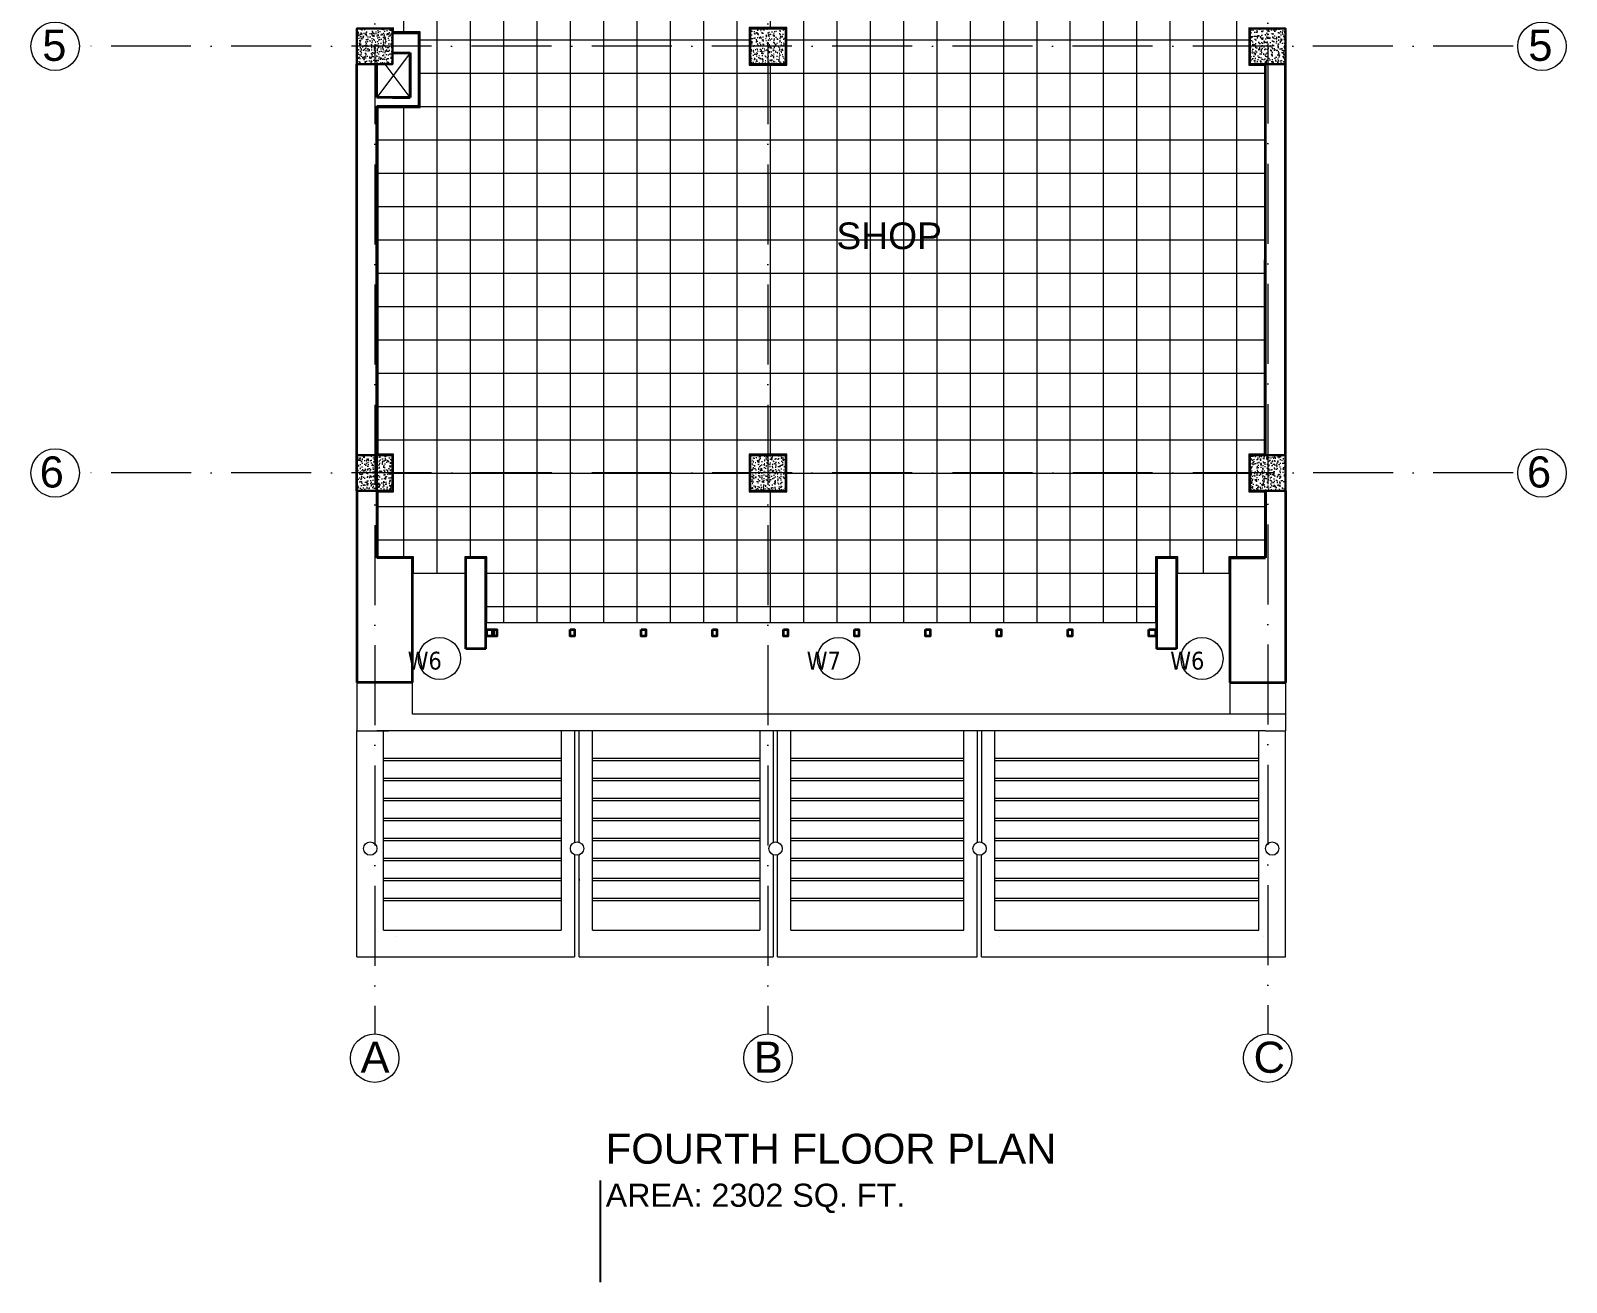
# Model space of a CAD drawing. Header units: inches. Extents: x 10755 to 33653, y -10992 to 10708.
# Drawn here: x 29119 to 29810, y -1524 to -961 of the extents above; entities that cross this region are included whole.
import ezdxf

# ---------------------------------------------------------------- set-up
doc = ezdxf.new("R2010")
doc.units = ezdxf.units.IN
doc.header["$MEASUREMENT"] = 0
doc.linetypes.add('ACAD_ISO10W100', pattern=[18, 12, -3, 0, -3])
for name, color, linetype, lineweight in [('centerline', 9, 'ACAD_ISO10W100', 5), ('col', 1, 'Continuous', 30), ('DIMINSION', 5, 'Continuous', 15), ('elevation1', 230, 'Continuous', 13), ('hatch 2', 8, 'Continuous', 13), ('hatch room', 33, 'Continuous', 9), ('hatch- rcc', 252, 'Continuous', 5), ('PLASTER', 50, 'Continuous', 9), ('STAIRCASE', 143, 'Continuous', 15), ('title text 1', 113, 'Continuous', 25), ('wall', 1, 'Continuous', 35)]:
    doc.layers.add(name, color=color, linetype=linetype, lineweight=lineweight)
doc.layers.add('T-TEXT', color=230, linetype='Continuous')
doc.layers.get('DIMINSION').off()
doc.styles.add('Prajwal', font='stylu.ttf', dxfattribs={"height": 9})
doc.styles.add('suren', font='times.ttf', dxfattribs={"height": 4})

# ---------------------------------------------------------------- blocks, each defined once
blk = doc.blocks.new('EWEWRTT')
at = {"layer": 'centerline', "ltscale": 3}
for p, q in [((176317.85, -3623.75), (176317.85, -4988.85)), ((176494.85, -3623.75), (176494.85, -4988.85)), ((176719.8, -3623.43), (176719.8, -4988.85)), ((176830.31, -3753.4), (176184.96, -3753.4)), ((176830.31, -3903.4), (176184.95, -3903.4)), ((176830.19, -4119.4), (176184.84, -4119.4)), ((176830.31, -4304.4), (176184.95, -4304.4)), ((176830.26, -4544.4), (176184.91, -4544.4)), ((176830.31, -4736.4), (176184.95, -4736.4))]:
    blk.add_line(p, q, dxfattribs=at)
at = {"layer": 'centerline', "linetype": 'Continuous'}
for centre in [(176317.85, -3612.52), (176494.85, -3612.52), (176719.8, -3612.52), (176174.04, -3753.4), (176843.28, -3753.4), (176174.04, -3903.4), (176843.28, -3903.4), (176173.93, -4119.4), (176843.16, -4119.4), (176174.04, -4304.4), (176843.28, -4304.4), (176174, -4544.4), (176843.23, -4544.4), (176174.04, -4736.4), (176843.28, -4736.4), (176317.85, -4999.76), (176494.85, -4999.76), (176719.8, -4999.76)]:
    blk.add_circle(centre, 10.91, dxfattribs=at)
at = {"layer": 'T-TEXT', "ltscale": 100, "char_height": 14, "width": 12.944, "style": 'suren'}
for s, insert, attachment_point in [('{\\fArial|b0|i0|c0|p34;A}', (176311.49, -3605.08), 1), ('{\\fArial|b0|i0|c0|p34;B}', (176488.49, -3605.08), 1), ('{\\fArial|b0|i0|c0|p34;C}', (176713.44, -3605.08), 1), ('{\\fArial|b0|i0|c0|p34;1}', (176175.53, -3745.96), 3), ('{\\fArial|b0|i0|c0|p34;1}', (176843.84, -3745.96), 3), ('{\\fArial|b0|i0|c0|p34;2}', (176175.53, -3895.96), 3), ('{\\fArial|b0|i0|c0|p34;2}', (176847.37, -3895.96), 3), ('{\\fArial|b0|i0|c0|p34;3}', (176178.97, -4111.96), 3), ('{\\fArial|b0|i0|c0|p34;3}', (176847.57, -4111.96), 3), ('{\\fArial|b0|i0|c0|p34;4}', (176179.29, -4296.96), 3), ('{\\fArial|b0|i0|c0|p34;4}', (176847.05, -4296.96), 3), ('{\\fArial|b0|i0|c0|p34;5}', (176179.1, -4536.96), 3), ('{\\fArial|b0|i0|c0|p34;5}', (176847.97, -4536.96), 3), ('{\\fArial|b0|i0|c0|p34;6}', (176177.94, -4728.96), 3), ('{\\fArial|b0|i0|c0|p34;6}', (176847.37, -4728.96), 3), ('{\\fArial|b0|i0|c0|p34;A}', (176311.49, -4992.32), 1), ('{\\fArial|b0|i0|c0|p34;B}', (176488.49, -4992.32), 1), ('{\\fArial|b0|i0|c0|p34;C}', (176713.44, -4992.32), 1)]:
    blk.add_mtext(s, dxfattribs=dict(at, insert=insert, attachment_point=attachment_point))
blk = doc.blocks.new('ETERWEWE')
at = {"layer": 'hatch- rcc', "linetype": 'Continuous', "ltscale": 30}
h = blk.add_hatch(dxfattribs=at)
h.set_pattern_fill('AR-CONC', color=256, scale=0.5, style=0)
h.set_pattern_definition([(50, (0, 0), (3.586300913, -0.313760675), [0.375, -4.125]), (355, (0, 0), (-0.69375667, 3.76096067), [0.3, -3.3]), (100.4514445, (0.299, -0.026), (2.89254423, 3.447199955), [0.31870096, -3.50571056]), (46.1842, (0, 1), (5.33620665, -0.8275964), [0.5625, -6.1875]), (96.6356355, (0.4447, 0.931), (4.67330973, 4.870593), [0.47805171, -5.2585688]), (351.184164, (0, 1), (4.67330973, 4.870593), [0.45, -4.95]), (21, (0.5, 0.75), (2.98453526, -2.013094453), [0.375, -4.125]), (326, (0.5, 0.75), (1.21657666, 3.625750225), [0.3, -3.3]), (71.4514447, (0.7487, 0.5822), (4.20111188, 1.612655764), [0.31870095, -3.50571056]), (37.5, (0, 0), (0.060799277, 1.664469269), [0, -3.26, 0, -3.35, 0, -3.3125]), (7.5, (0, 0), (1.315347687, 1.97205856), [0, -1.91, 0, -3.185, 0, -1.2625]), (327.5, (-1.115, 0), (2.669112181, -0.112774359), [0, -1.25, 0, -3.9, 0, -5.175]), (317.5, (-1.615, 0), (2.915930847, 0.50052491), [0, -1.625, 0, -2.59, 0, -3.675])])
h.paths.add_polyline_path([(159423.23, -3794.58), (159439.23, -3794.58), (159439.23, -3778.58), (159423.23, -3778.58)])
at = {"layer": 'col', "linetype": 'Continuous', "ltscale": 30}
blk.add_lwpolyline([(159423.23, -3794.58), (159423.23, -3778.58), (159439.23, -3778.58), (159439.23, -3794.58), (159423.23, -3794.58)], dxfattribs=at)
blk = doc.blocks.new('wewerrr')
at = {"layer": 'DIMINSION', "linetype": 'Continuous'}
for p in [(16886.62, 33.19), (16886.62, 33.19), (17063.62, 33.19), (17063.62, 33.19), (17288.57, 33.19), (17288.57, 33.19), (16886.62, -116.81), (16886.62, -116.81), (17063.62, -116.81), (17063.62, -116.81), (17288.57, -116.81), (17288.57, -116.81), (16886.62, -332.81), (16886.62, -332.81), (17063.62, -332.81), (17063.62, -332.81), (17288.57, -332.81), (17288.57, -332.81), (16886.62, -517.81), (16886.62, -517.81), (17063.62, -517.81), (17063.62, -517.81), (17288.49, -517.81), (17288.49, -517.81), (16886.62, -757.81), (16886.62, -757.81), (17063.62, -757.81), (17063.62, -757.81), (17288.57, -757.81), (17288.57, -757.81), (16886.62, -949.81), (16886.62, -949.81), (17063.62, -949.81), (17063.62, -949.81), (17288.57, -949.81), (17288.57, -949.81)]:
    blk.add_blockref('ETERWEWE', p, dxfattribs=at)
blk = doc.blocks.new('HGFHH')
at = {"layer": 'hatch 2', "ltscale": 30}
for centre in [(178848.14, -4798.29), (179027.75, -4798.29), (179191.38, -4798.29)]:
    blk.add_circle(centre, 9.47, dxfattribs=at)
at = {"layer": 'title text 1', "char_height": 8, "width": 6.48014975013211e-13, "attachment_point": 1, "rotation": 359.95632, "style": 'Prajwal'}
for s, insert in [('\\pi-6.436;{\\fTahoma|b0|i0|c0|p34;W6}', (178840.29, -4795.26)), ('\\pi-6.436;{\\fTahoma|b0|i0|c0|p34;W7}', (179019.89, -4795.26)), ('\\pi-6.436;{\\fTahoma|b0|i0|c0|p34;W6}', (179183.52, -4795.26))]:
    blk.add_mtext(s, dxfattribs=dict(at, insert=insert))
blk = doc.blocks.new('WEEWET')
at = {"layer": 'wall', "linetype": 'Continuous', "ltscale": 30}
for points in [[(178869.49, -4781.64), (178872.47, -4781.64), (178872.47, -4784.66), (178869.49, -4784.66)], [(178906.96, -4781.64), (178908.96, -4781.64), (178908.96, -4784.66), (178906.96, -4784.66)], [(178938.96, -4781.64), (178940.96, -4781.64), (178940.96, -4784.66), (178938.96, -4784.66)], [(178970.96, -4781.64), (178972.96, -4781.64), (178972.96, -4784.66), (178970.96, -4784.66)], [(179002.96, -4781.64), (179004.96, -4781.64), (179004.96, -4784.66), (179002.96, -4784.66)], [(179034.96, -4781.63), (179036.96, -4781.63), (179036.96, -4784.65), (179034.96, -4784.65)], [(179066.96, -4781.64), (179068.96, -4781.64), (179068.96, -4784.66), (179066.96, -4784.66)], [(179098.96, -4781.64), (179100.96, -4781.64), (179100.96, -4784.66), (179098.96, -4784.66)], [(179130.96, -4781.64), (179132.96, -4781.64), (179132.96, -4784.66), (179130.96, -4784.66)], [(179167.46, -4781.64), (179170.44, -4781.64), (179170.44, -4784.66), (179167.46, -4784.66)]]:
    blk.add_lwpolyline(points, close=True, dxfattribs=at)

msp = doc.modelspace()

# ---------------------------------------------------------------- hatches: boundary and pattern name
at = {"layer": 'hatch room'}
h = msp.add_hatch(dxfattribs=at)
h.set_pattern_fill('ANSI37', color=256, scale=120, angle=45, style=0)
h.set_pattern_definition([(90, (12291.465, -12125.23), (-15, 3e-15), []), (180, (12291.465, -12125.23), (-3e-15, -15), [])])
h.paths.add_polyline_path([(29479.25, -459.741), (29348.823, -459.741), (29348.823, -734.593), (29441.869, -734.718), (29441.869, -736.593), (29458.869, -736.593), (29458.869, -734.593), (29479.25, -734.593), (29479.25, -724.593), (29458.869, -724.593), (29458.869, -719.593), (29444.369, -719.593), (29444.369, -551.602), (29458.869, -551.595), (29458.869, -469.741), (29479.25, -469.741)], flags=16)
h.paths.add_polyline_path([(29458.869, -551.595), (29444.369, -551.602), (29444.369, -719.593), (29458.869, -719.593), (29458.869, -724.593), (29479.25, -724.593), (29479.25, -729.595), (29538.25, -729.595), (29538.25, -724.597), (29547.144, -724.597), (29547.144, -663.093), (29559.153, -663.093), (29559.145, -546.093), (29587.729, -546.093), (29587.729, -469.741), (29538.25, -469.741), (29538.25, -464.741), (29479.25, -464.741), (29479.25, -469.741), (29458.869, -469.741)], flags=16)
h.paths.add_polyline_path([(29458.869, -318.593), (29441.869, -318.593), (29441.869, -335.593), (29458.869, -335.593)], flags=16)
h.paths.add_polyline_path([(29458.869, -959.593), (29441.869, -959.593), (29441.869, -976.593), (29458.869, -976.593)], flags=16)
h.paths.add_polyline_path([(29458.869, -1151.593), (29441.869, -1151.593), (29441.869, -1168.593), (29458.869, -1168.593)], flags=16)
edge = h.paths.add_edge_path()
edge.add_line((29281.869, -1168.593), (29281.869, -1151.593))
edge.add_line((29281.869, -1151.593), (29274.869, -1151.593))
edge.add_line((29274.869, -1151.593), (29274.869, -995.593))
edge.add_line((29274.869, -995.593), (29293.869, -995.593))
edge.add_line((29293.869, -995.593), (29293.869, -961.593))
edge.add_line((29293.869, -961.593), (29281.869, -961.593))
edge.add_line((29281.869, -961.593), (29281.869, -959.593))
edge.add_line((29281.869, -959.593), (29274.869, -959.593))
edge.add_line((29274.869, -959.593), (29274.869, -736.593))
edge.add_line((29274.869, -736.593), (29281.869, -736.593))
edge.add_line((29281.869, -736.593), (29281.869, -719.593))
edge.add_line((29281.869, -719.593), (29274.869, -719.593))
edge.add_line((29274.869, -719.593), (29274.869, -551.593))
edge.add_line((29274.869, -551.593), (29281.869, -551.593))
edge.add_line((29281.869, -551.593), (29281.869, -534.593))
edge.add_line((29281.869, -534.593), (29274.869, -534.593))
edge.add_line((29274.869, -534.593), (29274.869, -335.593))
edge.add_line((29274.869, -335.593), (29281.869, -335.593))
edge.add_line((29281.869, -335.593), (29281.869, -318.593))
edge.add_line((29281.869, -318.593), (29274.869, -318.593))
edge.add_line((29274.869, -318.593), (29274.869, -185.593))
edge.add_line((29274.869, -185.593), (29281.871, -185.593))
edge.add_line((29281.871, -185.593), (29281.871, -175.593))
edge.add_line((29281.871, -175.593), (29293.869, -175.593))
edge.add_line((29293.869, -175.593), (29293.869, -148.593))
edge.add_line((29293.869, -148.593), (29274.869, -148.593))
edge.add_line((29274.869, -148.593), (29274.869, -118.593))
edge.add_line((29274.869, -118.593), (29446.869, -118.593))
edge.add_line((29446.869, -118.593), (29446.869, -168.593))
edge.add_line((29446.869, -168.593), (29441.871, -168.593))
edge.add_line((29441.871, -168.593), (29441.871, -185.593))
edge.add_line((29441.871, -185.593), (29458.871, -185.593))
edge.add_line((29458.871, -185.593), (29458.871, -178.593))
edge.add_line((29458.871, -178.593), (29666.816, -178.593))
edge.add_line((29666.816, -178.593), (29666.818, -185.593))
edge.add_line((29666.818, -185.593), (29673.796, -185.593))
edge.add_line((29673.796, -185.593), (29673.812, -318.593))
edge.add_line((29673.812, -318.593), (29666.816, -318.593))
edge.add_line((29666.816, -318.593), (29666.816, -335.593))
edge.add_line((29666.816, -335.593), (29673.822, -335.598))
edge.add_line((29673.822, -335.598), (29673.729, -459.741))
edge.add_line((29673.729, -459.741), (29538.25, -459.741))
edge.add_line((29538.25, -459.741), (29538.25, -469.741))
edge.add_line((29538.25, -469.741), (29587.729, -469.741))
edge.add_line((29587.729, -469.741), (29587.729, -546.093))
edge.add_line((29587.729, -546.093), (29559.145, -546.093))
edge.add_line((29559.145, -546.093), (29559.153, -663.093))
edge.add_line((29559.153, -663.093), (29547.144, -663.093))
edge.add_line((29547.144, -663.093), (29547.144, -724.597))
edge.add_line((29547.144, -724.597), (29538.25, -724.597))
edge.add_line((29538.25, -724.597), (29538.25, -734.597))
edge.add_line((29538.25, -734.597), (29601.918, -734.597))
edge.add_line((29601.918, -734.597), (29601.918, -762.593))
edge.add_line((29601.918, -762.593), (29673.75, -762.593))
edge.add_line((29673.75, -762.593), (29673.816, -959.593))
edge.add_line((29673.816, -959.593), (29666.816, -959.593))
edge.add_line((29666.816, -959.593), (29666.816, -976.593))
edge.add_line((29666.816, -976.593), (29673.814, -976.593))
edge.add_line((29673.814, -976.593), (29673.796, -1151.593))
edge.add_line((29673.796, -1151.593), (29666.816, -1151.593))
edge.add_line((29666.816, -1151.593), (29666.816, -1168.593))
edge.add_line((29666.816, -1168.593), (29673.816, -1168.593))
edge.add_line((29673.816, -1168.593), (29673.816, -1197.834))
edge.add_line((29673.816, -1197.834), (29657.816, -1197.834))
edge.add_line((29657.816, -1197.834), (29657.818, -1205.334))
edge.add_line((29657.818, -1205.334), (29634.818, -1205.334))
edge.add_line((29634.818, -1205.334), (29634.816, -1197.834))
edge.add_line((29634.816, -1197.834), (29624.816, -1197.834))
edge.add_line((29624.816, -1197.834), (29624.816, -1227.542))
edge.add_line((29624.816, -1227.542), (29323.869, -1227.542))
edge.add_line((29323.869, -1227.542), (29323.88, -1197.834))
edge.add_line((29323.88, -1197.834), (29313.88, -1197.834))
edge.add_line((29313.88, -1197.834), (29313.869, -1205.334))
edge.add_line((29313.869, -1205.334), (29290.869, -1205.334))
edge.add_line((29290.869, -1205.334), (29290.869, -1197.834))
edge.add_line((29290.869, -1197.834), (29274.871, -1197.834))
edge.add_line((29274.871, -1197.834), (29274.871, -1168.593))
edge.add_line((29274.871, -1168.593), (29281.871, -1168.593))

# ---------------------------------------------------------------- linework, layer by layer
for p, q in [((29282.774, -1368.843), (29282.774, -1368.879)), ((29673.239, -1368.843), (29673.239, -1368.879))]:
    msp.add_line(p, q)
at = {"layer": 'Defpoints'}
for points in [[(29272.369, -960.093), (29281.369, -960.093), (29281.369, -976.093), (29272.369, -976.093)], [(29272.369, -1168.093), (29281.369, -1168.093), (29281.369, -1152.093), (29272.369, -1152.093)]]:
    msp.add_lwpolyline(points, dxfattribs=at)
at = {"layer": 'elevation1'}
for p, q in [((29265.369, -1377.878), (29265.369, -1276.093)), ((29277.369, -1365.878), (29277.369, -1276.093)), ((29357.358, -1276.093), (29357.358, -1365.878)), ((29363.358, -1276.093), (29363.358, -1326.312)), ((29365.358, -1326.255), (29365.358, -1276.093)), ((29371.358, -1365.878), (29371.358, -1276.093)), ((29446.721, -1275.9), (29446.721, -1365.878)), ((29452.721, -1275.9), (29452.721, -1326.349)), ((29454.721, -1326.291), (29454.721, -1275.912)), ((29460.721, -1365.878), (29460.721, -1275.912)), ((29538.543, -1365.878), (29538.543, -1276.093)), ((29544.543, -1276.093), (29544.543, -1326.349)), ((29546.543, -1276.093), (29546.543, -1326.291)), ((29552.543, -1365.878), (29552.543, -1276.093)), ((29671.316, -1365.878), (29671.316, -1276.093)), ((29683.316, -1377.878), (29683.316, -1276.093)), ((29357.358, -1288.615), (29277.369, -1288.615)), ((29357.358, -1289.61), (29277.369, -1289.61)), ((29446.721, -1288.615), (29371.358, -1288.615)), ((29446.721, -1289.61), (29371.358, -1289.61)), ((29538.543, -1288.615), (29460.721, -1288.615)), ((29538.543, -1289.61), (29460.721, -1289.61)), ((29671.316, -1288.615), (29552.543, -1288.615)), ((29671.316, -1289.61), (29552.543, -1289.61)), ((29357.358, -1297.614), (29277.369, -1297.614)), ((29357.358, -1298.61), (29277.369, -1298.61)), ((29446.721, -1297.614), (29371.358, -1297.614)), ((29446.721, -1298.61), (29371.358, -1298.61)), ((29538.543, -1297.614), (29460.721, -1297.614)), ((29538.543, -1298.61), (29460.721, -1298.61)), ((29671.316, -1297.614), (29552.543, -1297.614)), ((29671.316, -1298.61), (29552.543, -1298.61)), ((29357.358, -1306.614), (29277.369, -1306.614)), ((29357.358, -1307.609), (29277.369, -1307.609)), ((29446.721, -1306.614), (29371.358, -1306.614)), ((29446.721, -1307.609), (29371.358, -1307.609)), ((29538.543, -1306.614), (29460.721, -1306.614)), ((29538.543, -1307.609), (29460.721, -1307.609)), ((29671.316, -1306.614), (29552.543, -1306.614)), ((29671.316, -1307.609), (29552.543, -1307.609)), ((29357.358, -1315.614), (29277.369, -1315.614)), ((29357.358, -1316.609), (29277.369, -1316.609)), ((29446.721, -1315.614), (29371.358, -1315.614)), ((29446.721, -1316.609), (29371.358, -1316.609)), ((29538.543, -1315.614), (29460.721, -1315.614)), ((29538.543, -1316.609), (29460.721, -1316.609)), ((29671.316, -1315.614), (29552.543, -1315.614)), ((29671.316, -1316.609), (29552.543, -1316.609)), ((29357.358, -1324.614), (29277.369, -1324.614)), ((29357.358, -1325.609), (29277.369, -1325.609)), ((29446.721, -1324.614), (29371.358, -1324.614)), ((29446.721, -1325.609), (29371.358, -1325.609)), ((29538.543, -1324.614), (29460.721, -1324.614)), ((29538.543, -1325.609), (29460.721, -1325.609)), ((29671.316, -1324.614), (29552.543, -1324.614)), ((29671.316, -1325.609), (29552.543, -1325.609)), ((29357.358, -1333.614), (29277.369, -1333.614)), ((29363.358, -1331.909), (29363.358, -1377.878)), ((29365.358, -1377.878), (29365.358, -1331.967)), ((29446.721, -1333.614), (29371.358, -1333.614)), ((29452.721, -1331.945), (29452.721, -1377.878)), ((29454.721, -1377.878), (29454.721, -1332.003)), ((29538.543, -1333.614), (29460.721, -1333.614)), ((29544.543, -1377.878), (29544.543, -1331.945)), ((29546.543, -1377.878), (29546.543, -1332.003)), ((29671.316, -1333.614), (29552.543, -1333.614)), ((29357.358, -1334.609), (29277.369, -1334.609)), ((29446.721, -1334.609), (29371.358, -1334.609)), ((29538.543, -1334.609), (29460.721, -1334.609)), ((29671.316, -1334.609), (29552.543, -1334.609)), ((29357.358, -1342.614), (29277.369, -1342.614)), ((29357.358, -1343.609), (29277.369, -1343.609)), ((29365.358, -1342.801), (29365.358, -1343.463)), ((29446.721, -1342.614), (29371.358, -1342.614)), ((29446.721, -1343.609), (29371.358, -1343.609)), ((29538.543, -1342.614), (29460.721, -1342.614)), ((29538.543, -1343.609), (29460.721, -1343.609)), ((29671.316, -1342.614), (29552.543, -1342.614)), ((29671.316, -1343.609), (29552.543, -1343.609)), ((29357.358, -1351.613), (29277.369, -1351.613)), ((29357.358, -1352.609), (29277.369, -1352.609)), ((29446.721, -1351.613), (29371.358, -1351.613)), ((29446.721, -1352.609), (29371.358, -1352.609)), ((29538.543, -1351.613), (29460.721, -1351.613)), ((29538.543, -1352.609), (29460.721, -1352.609)), ((29671.316, -1351.613), (29552.543, -1351.613)), ((29671.316, -1352.609), (29552.543, -1352.609)), ((29277.369, -1365.878), (29357.358, -1365.878)), ((29371.358, -1365.878), (29446.721, -1365.878)), ((29460.721, -1365.878), (29538.543, -1365.878)), ((29552.543, -1365.878), (29671.316, -1365.878)), ((29554.543, -1368.843), (29554.543, -1368.879)), ((29265.369, -1377.878), (29363.358, -1377.878)), ((29365.358, -1377.878), (29452.721, -1377.878)), ((29454.721, -1377.878), (29463.539, -1377.878)), ((29463.539, -1377.878), (29544.543, -1377.878)), ((29546.543, -1377.878), (29683.316, -1377.878))]:
    msp.add_line(p, q, dxfattribs=at)
for centre in [(29271.369, -1329.111), (29364.439, -1329.111), (29453.802, -1329.147), (29545.625, -1329.147), (29677.316, -1329.111)]:
    msp.add_circle(centre, 3, dxfattribs=at)
at = {"layer": 'hatch 2', "linetype": 'Continuous', "ltscale": 30}
for p, q in [((29289.369, -971.093), (29274.369, -991.093)), ((29289.369, -991.093), (29278.119, -976.093))]:
    msp.add_line(p, q, dxfattribs=at)
at = {"layer": 'PLASTER'}
for points in [[(29281.869, -1168.593), (29281.869, -1151.593), (29274.869, -1151.593), (29274.869, -995.593), (29293.869, -995.593), (29293.869, -961.593), (29281.869, -961.593), (29281.869, -959.593)], [(29666.816, -959.593), (29666.816, -976.593), (29673.814, -976.593), (29673.796, -1151.593), (29666.816, -1151.593), (29666.816, -1168.593), (29673.816, -1168.593), (29673.816, -1197.834), (29657.816, -1197.834), (29657.818, -1205.334), (29634.818, -1205.334), (29634.816, -1197.834), (29624.816, -1197.834), (29624.816, -1227.542), (29323.869, -1227.542), (29323.88, -1197.834), (29313.88, -1197.834), (29313.869, -1205.334), (29290.869, -1205.334), (29290.869, -1197.834), (29274.871, -1197.834), (29274.871, -1168.593), (29281.871, -1168.593)]]:
    msp.add_lwpolyline(points, dxfattribs=at)
for points in [[(29458.869, -959.593), (29441.869, -959.593), (29441.869, -976.593), (29458.869, -976.593)], [(29458.869, -1151.593), (29441.869, -1151.593), (29441.869, -1168.593), (29458.869, -1168.593)]]:
    msp.add_lwpolyline(points, close=True, dxfattribs=at)
at = {"layer": 'STAIRCASE', "linetype": 'Continuous', "ltscale": 30}
for p, q in [((29265.369, -1254.432), (29265.369, -1276.093)), ((29290.369, -1268.611), (29290.369, -1254.432)), ((29658.316, -1254.432), (29658.316, -1268.611)), ((29683.316, -1254.432), (29683.316, -1276.093)), ((29683.316, -1268.611), (29290.369, -1268.611)), ((29265.369, -1276.093), (29274.369, -1276.093)), ((29265.369, -1276.093), (29279.554, -1276.093)), ((29674.316, -1276.093), (29274.369, -1276.093)), ((29674.316, -1276.093), (29279.554, -1276.093)), ((29674.316, -1276.093), (29683.316, -1276.093)), ((29674.316, -1276.093), (29683.316, -1276.093))]:
    msp.add_line(p, q, dxfattribs=at)
at = {"layer": 'title text 1', "linetype": 'Continuous', "ltscale": 30}
msp.add_line((29374.792, -1478.527), (29374.792, -1524.297), dxfattribs=at)
at = {"layer": 'wall', "linetype": 'Continuous', "ltscale": 30}
for p, q in [((29281.369, -962.093), (29293.369, -962.093)), ((29293.369, -995.093), (29293.369, -962.093)), ((29281.369, -971.093), (29289.369, -971.093)), ((29289.369, -991.093), (29289.369, -971.093)), ((29289.369, -971.093), (29289.369, -991.093)), ((29265.369, -1168.093), (29265.369, -976.093)), ((29274.369, -991.093), (29274.369, -976.093)), ((29674.296, -1151.802), (29674.314, -976.093)), ((29683.296, -1151.803), (29683.314, -976.093)), ((29289.369, -991.093), (29274.369, -991.093)), ((29274.369, -1168.093), (29274.369, -995.093)), ((29274.369, -995.093), (29293.369, -995.093)), ((29281.369, -991.093), (29289.369, -991.093)), ((29265.369, -1168.093), (29265.369, -1254.432)), ((29274.369, -1168.093), (29274.369, -1198.334)), ((29674.316, -1168.093), (29674.316, -1198.334)), ((29683.316, -1168.093), (29683.316, -1254.432)), ((29290.369, -1198.334), (29274.369, -1198.334)), ((29290.369, -1254.432), (29290.369, -1198.334)), ((29314.369, -1239.246), (29314.369, -1198.334)), ((29323.369, -1198.334), (29314.369, -1198.334)), ((29323.369, -1239.246), (29323.369, -1198.334)), ((29625.316, -1198.334), (29625.316, -1239.246)), ((29634.316, -1198.334), (29625.316, -1198.334)), ((29634.316, -1198.334), (29634.316, -1239.246)), ((29658.316, -1198.334), (29658.316, -1254.432)), ((29658.316, -1198.334), (29674.316, -1198.334)), ((29323.369, -1239.246), (29314.369, -1239.246)), ((29634.316, -1239.246), (29625.316, -1239.246)), ((29290.369, -1254.432), (29265.369, -1254.432)), ((29658.316, -1254.432), (29683.316, -1254.432))]:
    msp.add_line(p, q, dxfattribs=at)
msp.add_lwpolyline([(29326.382, -1230.542), (29328.361, -1230.542), (29328.361, -1233.566), (29326.382, -1233.566)], close=True, dxfattribs=at)

# ---------------------------------------------------------------- block references
at = {"layer": 'DIMINSION', "linetype": 'Continuous'}
for name, p in [('ETERWEWE', (-130157.862, 2626.489)), ('HGFHH', (-149545.62, 3554.701)), ('WEEWET', (-149545.62, 3551.095))]:
    msp.add_blockref(name, p, dxfattribs=at)
at = {"layer": 'wall', "linetype": 'Continuous', "ltscale": 30}
msp.add_blockref('EWEWRTT', (-147044.48, 3576.303), dxfattribs=at)
at = {"layer": 'wall', "linetype": 'Continuous'}
msp.add_blockref('wewerrr', (-147044.48, 3576.303), dxfattribs=at)

# ---------------------------------------------------------------- texts
at = {"layer": 'title text 1', "attachment_point": 1, "style": 'Prajwal'}
for s, insert, char_height, width in [('{\\fSansSerif|b0|i0|c2|p2;SHOP}', (29481.184, -1047.382), 12, 241.00666), ('{\\fSansSerif|b0|i0|c2|p2;\\H1.333x;FOURTH FLOOR PLAN\\P\\H0.7718x;AREA: 2302 SQ. FT. }', (29377.331, -1457.461), 10.1088, 301.72993)]:
    msp.add_mtext(s, dxfattribs=dict(at, insert=insert, char_height=char_height, width=width))

doc.saveas('drawing.dxf')
